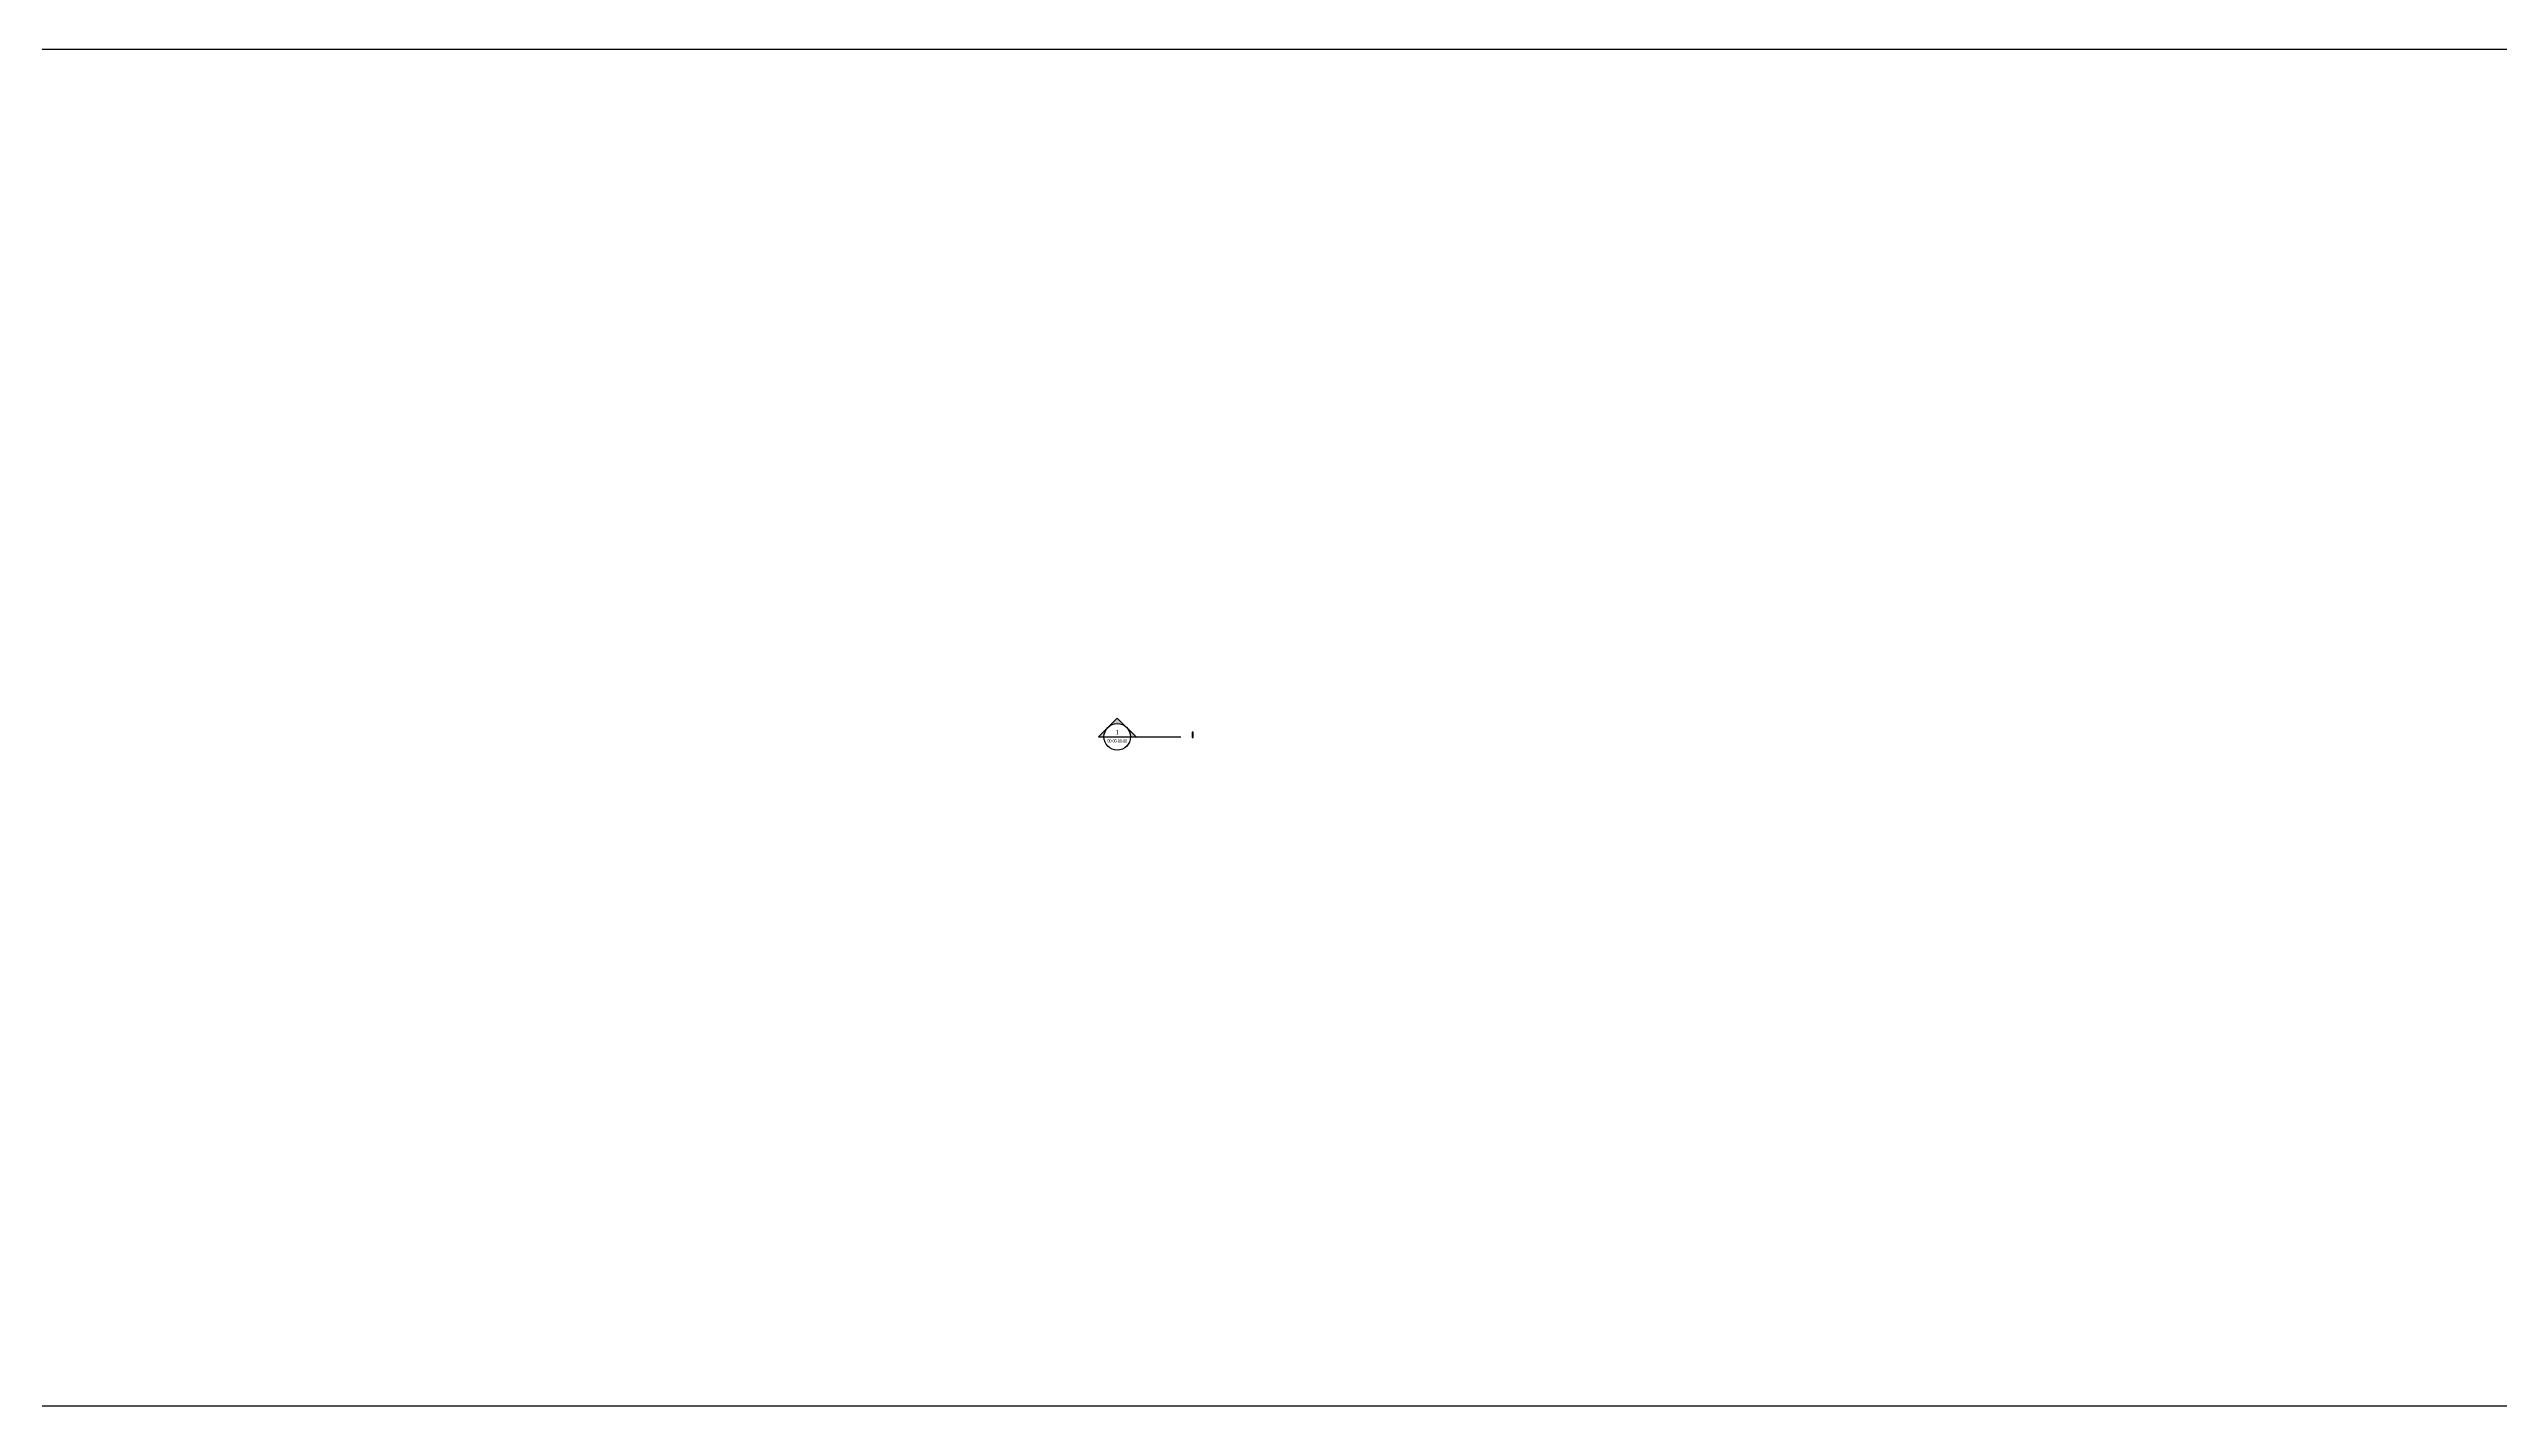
# Model space of a CAD drawing. Extents: x -1 to 478, y -15 to 369.
# Drawn here: x 356.24 to 363.55, y 49.34 to 53.39 of the extents above; entities that cross this region are included whole.
import ezdxf
from ezdxf.enums import TextEntityAlignment as Align

# ---------------------------------------------------------------- set-up
doc = ezdxf.new("R2010")
doc.units = 0
doc.header["$MEASUREMENT"] = 0
doc.linetypes.add('KH-Dash-dot-01', pattern=[18, 12, -3, 0, -3])
for name, color, linetype in [('LA-GNRL-Cross Reference', 161, 'Continuous'), ('LA-GNRL-NOTES-Text-02', 150, 'Continuous'), ('LA-GNRL-NOTES-Text-03', 240, 'Continuous')]:
    doc.layers.add(name, color=color, linetype=linetype)
doc.styles.add('TXT- (2)', font='gh-general font.shx', dxfattribs={"width": 0.75})
doc.styles.add('TXT- (3)', font='gh-general font.shx', dxfattribs={"width": 0.7})

# ---------------------------------------------------------------- blocks, each defined once
blk = doc.blocks.new('*U72')
blk.add_hatch(color=256).paths.add_polyline_path([(0.04532734226533431, 0.002738578143179171), (0.04461718453066862, 0.002738578143179172), (0.04461718453066861, -0.0004364218568208275), (0.0453273422653343, -0.0004364218568208291)])
blk.add_lwpolyline([(0.04532734226533431, 0.002738578143179171), (0.04461718453066862, 0.002738578143179172), (0.04461718453066861, -0.0004364218568208275), (0.0453273422653343, -0.0004364218568208291)], close=True)
at = {"linetype": 'KH-Dash-dot-01', "lineweight": 100}
blk.add_wipeout([(-0.007937500000000002, -6.938893903907228e-18), (-0.007549011098092782, -0.0024528223928511513), (-0.006421572392851145, -0.004665545440071511), (-0.004665545440071503, -0.00642157239285115), (-0.0024528223928511417, -0.007549011098092782), (3.857097635158121e-18, -0.0079375), (0.0024528223928511495, -0.00754901109809278), (0.004665545440071509, -0.006421572392851144), (0.006421572392851146, -0.0046655454400715), (0.007549011098092781, -0.002452822392851141), (0.007937499999999998, 3.469446951953614e-18), (0.00754901109809278, 0.0024528223928511478), (0.006421572392851142, 0.004665545440071507), (0.004665545440071501, 0.006421572392851148), (0.0024528223928511382, 0.007549011098092782), (-6.3544811902885226e-18, 0.0079375), (-0.0024528223928511447, 0.007549011098092782), (-0.004665545440071506, 0.006421572392851144), (-0.006421572392851147, 0.004665545440071507), (-0.0075490110980927835, 0.0024528223928511478)], dxfattribs=at)
h = blk.add_hatch(color=256)
edge = h.paths.add_edge_path()
edge.add_line((0.007937500000000004, 4.423722591295213e-19), (0.01122532015133644, -6.63075904821585e-18))
edge.add_line((0.01122532015133644, -6.63075904821585e-18), (2.255140518769849e-17, 0.01122532015133645))
edge.add_line((2.273919759671042e-17, 0.01122532015133645), (-0.01122532015133644, 3.642919299551295e-17))
edge.add_line((-0.01122532015133644, 3.602766966265707e-17), (-0.007937499999999997, 2.331460539021588e-17))
edge.add_arc((3.469446951953607e-18, 7.0316714327935e-18), 0.0079375, -1.1368683772161603e-13, 179.9999999999999, ccw=False)
blk.add_line((-0.007937500000000002, -5.639932965095795e-18), (0.007937499999999998, -1.127986593019159e-17))
blk.add_lwpolyline([(0.007937500000000004, 4.423722591295213e-19), (0.01122532015133644, -6.63075904821585e-18), (2.273919759671042e-17, 0.01122532015133645), (-0.01122532015133644, 3.602766966265707e-17), (-0.007937499999999997, 2.331460539021588e-17, -0.9999999999999994)], format="xyb", close=True)
at = {"linetype": 'KH-Dash-dot-01', "ltscale": 0.0025}
blk.add_lwpolyline([(0.007937499999999997, 1.464285461671786e-18), (0.0460375, -8.459305081893978e-17)], dxfattribs=at)
blk.add_circle((-1.409983241273949e-18, -5.639932965095795e-18), 0.0079375)
at = {"layer": 'LA-GNRL-NOTES-Text-02', "style": 'TXT- (2)', "width": 0.75, "flags": 8}
blk.add_attdef('VIEWNUMBER', text='', height=0.0025, dxfattribs=at).set_placement((0, 0.0007937499999999922), align=Align.BOTTOM_CENTER)
at = {"layer": 'LA-GNRL-NOTES-Text-03', "style": 'TXT- (3)', "width": 0.65, "flags": 8}
blk.add_attdef('SHEETNUMBER', text='', height=0.002, dxfattribs=at).set_placement((0, -0.001397460779231324), align=Align.TOP_CENTER)

msp = doc.modelspace()

# ---------------------------------------------------------------- linework, layer by layer
at = {"color": 220}
for points in [[(3.305267145782636, 53.39244296020328), (478.2767656747037, 53.39244296020328)], [(3.305267145782636, 49.3447378178665), (478.2767656747037, 49.3447378178665)]]:
    msp.add_lwpolyline(points, dxfattribs=at)

# ---------------------------------------------------------------- block references
at = {"layer": 'LA-GNRL-Cross Reference', "xscale": 5, "yscale": 5, "zscale": 5}
msp.add_blockref('*U72', (359.4322046057772, 51.34060303939302), dxfattribs=at).add_auto_attribs({'VIEWNUMBER': '1', 'SHEETNUMBER': '00-00-00-00'})

doc.saveas('drawing.dxf')
